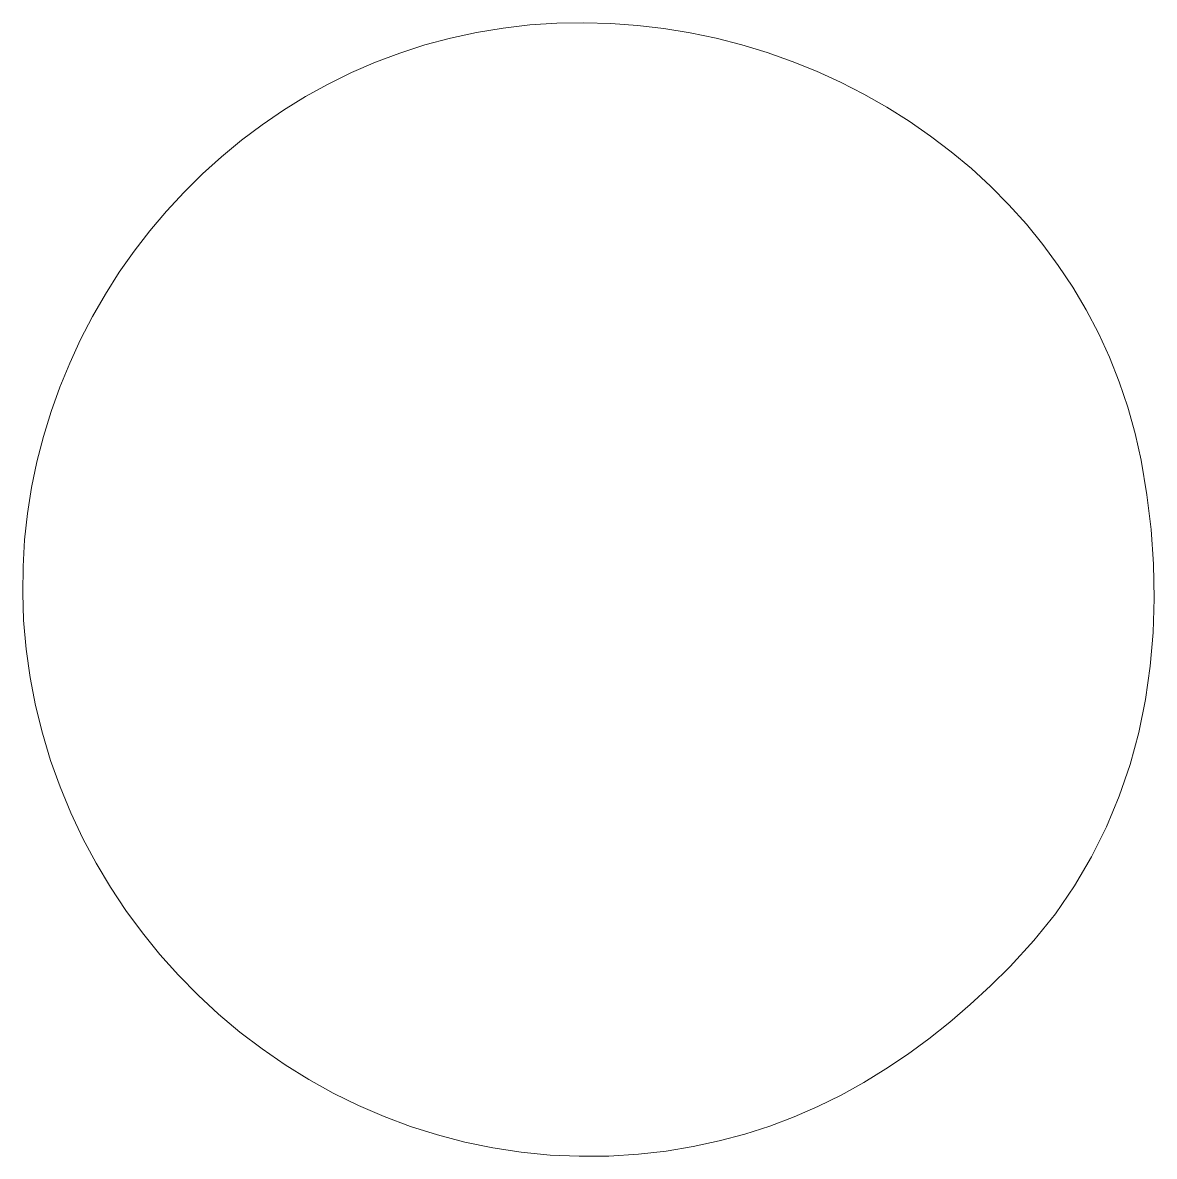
# Model space of a CAD drawing. Header units: millimetres. Extents: x 3278 to 3773, y -2377 to -1903.
# Drawn here: x 3477.49 to 3497.14, y -2029.48 to -2009.8 of the extents above; entities that cross this region are included whole.
import ezdxf

# ---------------------------------------------------------------- set-up
doc = ezdxf.new("R2010")
doc.units = ezdxf.units.MM
doc.header["$MEASUREMENT"] = 0
doc.layers.add('Layer 1', color=7, linetype='Continuous')

msp = doc.modelspace()

# ---------------------------------------------------------------- linework, layer by layer
at = {"layer": 'Layer 1', "color": 1, "lineweight": 9}
msp.add_open_spline([(3488.182, -2029.4448), (3488.182, -2029.4448), (3488.6626, -2029.3901), (3488.6626, -2029.3901), (3488.6626, -2029.3901), (3488.6626, -2029.3901), (3489.1304, -2029.3135), (3489.1304, -2029.3135), (3489.1304, -2029.3135), (3489.1304, -2029.3135), (3489.5861, -2029.2155), (3489.5861, -2029.2155), (3489.5861, -2029.2155), (3489.5861, -2029.2155), (3490.03, -2029.0965), (3490.03, -2029.0965), (3490.03, -2029.0965), (3490.03, -2029.0965), (3490.4628, -2028.9569), (3490.4628, -2028.9569), (3490.4628, -2028.9569), (3490.4628, -2028.9569), (3490.885, -2028.7972), (3490.885, -2028.7972), (3490.885, -2028.7972), (3490.885, -2028.7972), (3491.2971, -2028.6178), (3491.2971, -2028.6178), (3491.2971, -2028.6178), (3491.2971, -2028.6178), (3491.6996, -2028.419), (3491.6996, -2028.419), (3491.6996, -2028.419), (3491.6996, -2028.419), (3492.0931, -2028.2013), (3492.0931, -2028.2013), (3492.0931, -2028.2013), (3492.0931, -2028.2013), (3492.4781, -2027.9652), (3492.4781, -2027.9652), (3492.4781, -2027.9652), (3492.4781, -2027.9652), (3492.855, -2027.711), (3492.855, -2027.711), (3492.855, -2027.711), (3492.855, -2027.711), (3493.2245, -2027.4391), (3493.2245, -2027.4391), (3493.2245, -2027.4391), (3493.2245, -2027.4391), (3493.5871, -2027.1499), (3493.5871, -2027.1499), (3493.5871, -2027.1499), (3493.5871, -2027.1499), (3493.9432, -2026.844), (3493.9432, -2026.844), (3493.9432, -2026.844), (3493.9432, -2026.844), (3494.2934, -2026.5216), (3494.2934, -2026.5216), (3494.2934, -2026.5216), (3494.2934, -2026.5216), (3494.6383, -2026.1833), (3494.6383, -2026.1833), (3494.6383, -2026.1833), (3494.6383, -2026.1833), (3495.0497, -2025.7365), (3495.0497, -2025.7365), (3495.0497, -2025.7365), (3495.0497, -2025.7365), (3495.4217, -2025.2695), (3495.4217, -2025.2695), (3495.4217, -2025.2695), (3495.4217, -2025.2695), (3495.7552, -2024.7836), (3495.7552, -2024.7836), (3495.7552, -2024.7836), (3495.7552, -2024.7836), (3496.0508, -2024.2802), (3496.0508, -2024.2802), (3496.0508, -2024.2802), (3496.0508, -2024.2802), (3496.3092, -2023.7608), (3496.3092, -2023.7608), (3496.3092, -2023.7608), (3496.3092, -2023.7608), (3496.5312, -2023.2268), (3496.5312, -2023.2268), (3496.5312, -2023.2268), (3496.5312, -2023.2268), (3496.7176, -2022.6796), (3496.7176, -2022.6796), (3496.7176, -2022.6796), (3496.7176, -2022.6796), (3496.8689, -2022.1205), (3496.8689, -2022.1205), (3496.8689, -2022.1205), (3496.8689, -2022.1205), (3496.9861, -2021.5511), (3496.9861, -2021.5511), (3496.9861, -2021.5511), (3496.9861, -2021.5511), (3497.0697, -2020.9726), (3497.0697, -2020.9726), (3497.0697, -2020.9726), (3497.0697, -2020.9726), (3497.1205, -2020.3866), (3497.1205, -2020.3866), (3497.1205, -2020.3866), (3497.1205, -2020.3866), (3497.1393, -2019.7944), (3497.1393, -2019.7944), (3497.1393, -2019.7944), (3497.1393, -2019.7944), (3497.1268, -2019.1974), (3497.1268, -2019.1974), (3497.1268, -2019.1974), (3497.1268, -2019.1974), (3497.0837, -2018.597), (3497.0837, -2018.597), (3497.0837, -2018.597), (3497.0837, -2018.597), (3497.0108, -2017.9947), (3497.0108, -2017.9947), (3497.0108, -2017.9947), (3497.0108, -2017.9947), (3496.9087, -2017.3918), (3496.9087, -2017.3918), (3496.9087, -2017.3918), (3496.9087, -2017.3918), (3496.8061, -2016.9282), (3496.8061, -2016.9282), (3496.8061, -2016.9282), (3496.8061, -2016.9282), (3496.6799, -2016.4757), (3496.6799, -2016.4757), (3496.6799, -2016.4757), (3496.6799, -2016.4757), (3496.531, -2016.0344), (3496.531, -2016.0344), (3496.531, -2016.0344), (3496.531, -2016.0344), (3496.3601, -2015.605), (3496.3601, -2015.605), (3496.3601, -2015.605), (3496.3601, -2015.605), (3496.168, -2015.1877), (3496.168, -2015.1877), (3496.168, -2015.1877), (3496.168, -2015.1877), (3495.9555, -2014.7828), (3495.9555, -2014.7828), (3495.9555, -2014.7828), (3495.9555, -2014.7828), (3495.7233, -2014.3909), (3495.7233, -2014.3909), (3495.7233, -2014.3909), (3495.7233, -2014.3909), (3495.4723, -2014.0123), (3495.4723, -2014.0123), (3495.4723, -2014.0123), (3495.4723, -2014.0123), (3495.2033, -2013.6473), (3495.2033, -2013.6473), (3495.2033, -2013.6473), (3495.2033, -2013.6473), (3494.9169, -2013.2963), (3494.9169, -2013.2963), (3494.9169, -2013.2963), (3494.9169, -2013.2963), (3494.6141, -2012.9597), (3494.6141, -2012.9597), (3494.6141, -2012.9597), (3494.6141, -2012.9597), (3494.2955, -2012.6379), (3494.2955, -2012.6379), (3494.2955, -2012.6379), (3494.2955, -2012.6379), (3493.962, -2012.3313), (3493.962, -2012.3313), (3493.962, -2012.3313), (3493.962, -2012.3313), (3493.6144, -2012.0402), (3493.6144, -2012.0402), (3493.6144, -2012.0402), (3493.6144, -2012.0402), (3493.2534, -2011.7651), (3493.2534, -2011.7651), (3493.2534, -2011.7651), (3493.2534, -2011.7651), (3492.8798, -2011.5062), (3492.8798, -2011.5062), (3492.8798, -2011.5062), (3492.8798, -2011.5062), (3492.4944, -2011.264), (3492.4944, -2011.264), (3492.4944, -2011.264), (3492.4944, -2011.264), (3492.098, -2011.0389), (3492.098, -2011.0389), (3492.098, -2011.0389), (3492.098, -2011.0389), (3491.6914, -2010.8312), (3491.6914, -2010.8312), (3491.6914, -2010.8312), (3491.6914, -2010.8312), (3491.2753, -2010.6413), (3491.2753, -2010.6413), (3491.2753, -2010.6413), (3491.2753, -2010.6413), (3490.8505, -2010.4697), (3490.8505, -2010.4697), (3490.8505, -2010.4697), (3490.8505, -2010.4697), (3490.4179, -2010.3166), (3490.4179, -2010.3166), (3490.4179, -2010.3166), (3490.4179, -2010.3166), (3489.9782, -2010.1824), (3489.9782, -2010.1824), (3489.9782, -2010.1824), (3489.9782, -2010.1824), (3489.5321, -2010.0676), (3489.5321, -2010.0676), (3489.5321, -2010.0676), (3489.5321, -2010.0676), (3489.0805, -2009.9725), (3489.0805, -2009.9725), (3489.0805, -2009.9725), (3489.0805, -2009.9725), (3488.6242, -2009.8975), (3488.6242, -2009.8975), (3488.6242, -2009.8975), (3488.6242, -2009.8975), (3488.1638, -2009.8429), (3488.1638, -2009.8429), (3488.1638, -2009.8429), (3488.1638, -2009.8429), (3487.7003, -2009.8092), (3487.7003, -2009.8092), (3487.7003, -2009.8092), (3487.7003, -2009.8092), (3487.2344, -2009.7967), (3487.2344, -2009.7967), (3487.2344, -2009.7967), (3487.2344, -2009.7967), (3486.7669, -2009.8058), (3486.7669, -2009.8058), (3486.7669, -2009.8058), (3486.7669, -2009.8058), (3486.2986, -2009.837), (3486.2986, -2009.837), (3486.2986, -2009.837), (3486.2986, -2009.837), (3485.8302, -2009.8904), (3485.8302, -2009.8904), (3485.8302, -2009.8904), (3485.8302, -2009.8904), (3485.3701, -2009.9659), (3485.3701, -2009.9659), (3485.3701, -2009.9659), (3485.3701, -2009.9659), (3484.9179, -2010.0637), (3484.9179, -2010.0637), (3484.9179, -2010.0637), (3484.9179, -2010.0637), (3484.4742, -2010.1831), (3484.4742, -2010.1831), (3484.4742, -2010.1831), (3484.4742, -2010.1831), (3484.0394, -2010.3234), (3484.0394, -2010.3234), (3484.0394, -2010.3234), (3484.0394, -2010.3234), (3483.6141, -2010.484), (3483.6141, -2010.484), (3483.6141, -2010.484), (3483.6141, -2010.484), (3483.1986, -2010.6643), (3483.1986, -2010.6643), (3483.1986, -2010.6643), (3483.1986, -2010.6643), (3482.7936, -2010.8637), (3482.7936, -2010.8637), (3482.7936, -2010.8637), (3482.7936, -2010.8637), (3482.3995, -2011.0815), (3482.3995, -2011.0815), (3482.3995, -2011.0815), (3482.3995, -2011.0815), (3482.0168, -2011.3171), (3482.0168, -2011.3171), (3482.0168, -2011.3171), (3482.0168, -2011.3171), (3481.646, -2011.5698), (3481.646, -2011.5698), (3481.646, -2011.5698), (3481.646, -2011.5698), (3481.2876, -2011.839), (3481.2876, -2011.839), (3481.2876, -2011.839), (3481.2876, -2011.839), (3480.9421, -2012.124), (3480.9421, -2012.124), (3480.9421, -2012.124), (3480.9421, -2012.124), (3480.61, -2012.4243), (3480.61, -2012.4243), (3480.61, -2012.4243), (3480.61, -2012.4243), (3480.2918, -2012.7392), (3480.2918, -2012.7392), (3480.2918, -2012.7392), (3480.2918, -2012.7392), (3479.988, -2013.068), (3479.988, -2013.068), (3479.988, -2013.068), (3479.988, -2013.068), (3479.6991, -2013.4101), (3479.6991, -2013.4101), (3479.6991, -2013.4101), (3479.6991, -2013.4101), (3479.4255, -2013.7649), (3479.4255, -2013.7649), (3479.4255, -2013.7649), (3479.4255, -2013.7649), (3479.1679, -2014.1317), (3479.1679, -2014.1317), (3479.1679, -2014.1317), (3479.1679, -2014.1317), (3478.9266, -2014.5099), (3478.9266, -2014.5099), (3478.9266, -2014.5099), (3478.9266, -2014.5099), (3478.7022, -2014.8989), (3478.7022, -2014.8989), (3478.7022, -2014.8989), (3478.7022, -2014.8989), (3478.4952, -2015.2979), (3478.4952, -2015.2979), (3478.4952, -2015.2979), (3478.4952, -2015.2979), (3478.306, -2015.7065), (3478.306, -2015.7065), (3478.306, -2015.7065), (3478.306, -2015.7065), (3478.1352, -2016.1239), (3478.1352, -2016.1239), (3478.1352, -2016.1239), (3478.1352, -2016.1239), (3477.9833, -2016.5495), (3477.9833, -2016.5495), (3477.9833, -2016.5495), (3477.9833, -2016.5495), (3477.8508, -2016.9827), (3477.8508, -2016.9827), (3477.8508, -2016.9827), (3477.8508, -2016.9827), (3477.7381, -2017.4228), (3477.7381, -2017.4228), (3477.7381, -2017.4228), (3477.7381, -2017.4228), (3477.6457, -2017.8691), (3477.6457, -2017.8691), (3477.6457, -2017.8691), (3477.6457, -2017.8691), (3477.5742, -2018.3212), (3477.5742, -2018.3212), (3477.5742, -2018.3212), (3477.5742, -2018.3212), (3477.5241, -2018.7782), (3477.5241, -2018.7782), (3477.5241, -2018.7782), (3477.5241, -2018.7782), (3477.4958, -2019.2396), (3477.4958, -2019.2396), (3477.4958, -2019.2396), (3477.4958, -2019.2396), (3477.4898, -2019.7048), (3477.4898, -2019.7048), (3477.4898, -2019.7048), (3477.4898, -2019.7048), (3477.5067, -2020.1731), (3477.5067, -2020.1731), (3477.5067, -2020.1731), (3477.5067, -2020.1731), (3477.5503, -2020.6743), (3477.5503, -2020.6743), (3477.5503, -2020.6743), (3477.5503, -2020.6743), (3477.6195, -2021.169), (3477.6195, -2021.169), (3477.6195, -2021.169), (3477.6195, -2021.169), (3477.7137, -2021.6565), (3477.7137, -2021.6565), (3477.7137, -2021.6565), (3477.7137, -2021.6565), (3477.8321, -2022.1361), (3477.8321, -2022.1361), (3477.8321, -2022.1361), (3477.8321, -2022.1361), (3477.974, -2022.607), (3477.974, -2022.607), (3477.974, -2022.607), (3477.974, -2022.607), (3478.1388, -2023.0686), (3478.1388, -2023.0686), (3478.1388, -2023.0686), (3478.1388, -2023.0686), (3478.3257, -2023.5201), (3478.3257, -2023.5201), (3478.3257, -2023.5201), (3478.3257, -2023.5201), (3478.5341, -2023.9609), (3478.5341, -2023.9609), (3478.5341, -2023.9609), (3478.5341, -2023.9609), (3478.7633, -2024.3901), (3478.7633, -2024.3901), (3478.7633, -2024.3901), (3478.7633, -2024.3901), (3479.0126, -2024.8071), (3479.0126, -2024.8071), (3479.0126, -2024.8071), (3479.0126, -2024.8071), (3479.2812, -2025.2112), (3479.2812, -2025.2112), (3479.2812, -2025.2112), (3479.2812, -2025.2112), (3479.5686, -2025.6017), (3479.5686, -2025.6017), (3479.5686, -2025.6017), (3479.5686, -2025.6017), (3479.874, -2025.9778), (3479.874, -2025.9778), (3479.874, -2025.9778), (3479.874, -2025.9778), (3480.1968, -2026.3388), (3480.1968, -2026.3388), (3480.1968, -2026.3388), (3480.1968, -2026.3388), (3480.5361, -2026.6841), (3480.5361, -2026.6841), (3480.5361, -2026.6841), (3480.5361, -2026.6841), (3480.8915, -2027.0128), (3480.8915, -2027.0128), (3480.8915, -2027.0128), (3480.8915, -2027.0128), (3481.262, -2027.3243), (3481.262, -2027.3243), (3481.262, -2027.3243), (3481.262, -2027.3243), (3481.6472, -2027.6179), (3481.6472, -2027.6179), (3481.6472, -2027.6179), (3481.6472, -2027.6179), (3482.0462, -2027.8929), (3482.0462, -2027.8929), (3482.0462, -2027.8929), (3482.0462, -2027.8929), (3482.4584, -2028.1484), (3482.4584, -2028.1484), (3482.4584, -2028.1484), (3482.4584, -2028.1484), (3482.8831, -2028.3839), (3482.8831, -2028.3839), (3482.8831, -2028.3839), (3482.8831, -2028.3839), (3483.3196, -2028.5986), (3483.3196, -2028.5986), (3483.3196, -2028.5986), (3483.3196, -2028.5986), (3483.7672, -2028.7918), (3483.7672, -2028.7918), (3483.7672, -2028.7918), (3483.7672, -2028.7918), (3484.2253, -2028.9628), (3484.2253, -2028.9628), (3484.2253, -2028.9628), (3484.2253, -2028.9628), (3484.6931, -2029.1109), (3484.6931, -2029.1109), (3484.6931, -2029.1109), (3484.6931, -2029.1109), (3485.1699, -2029.2353), (3485.1699, -2029.2353), (3485.1699, -2029.2353), (3485.1699, -2029.2353), (3485.655, -2029.3353), (3485.655, -2029.3353), (3485.655, -2029.3353), (3485.655, -2029.3353), (3486.1479, -2029.4102), (3486.1479, -2029.4102), (3486.1479, -2029.4102), (3486.1479, -2029.4102), (3486.6477, -2029.4594), (3486.6477, -2029.4594), (3486.6477, -2029.4594), (3486.6477, -2029.4594), (3487.1538, -2029.482), (3487.1538, -2029.482), (3487.1538, -2029.482), (3487.1538, -2029.482), (3487.6655, -2029.4774), (3487.6655, -2029.4774), (3487.6655, -2029.4774), (3487.6655, -2029.4774), (3488.182, -2029.4448), (3488.182, -2029.4448), (3488.182, -2029.4448), (3488.182, -2029.4448), (3488.6626, -2029.3901), (3488.6626, -2029.3901), (3488.6626, -2029.3901), (3488.6626, -2029.3901), (3489.1304, -2029.3135), (3489.1304, -2029.3135), (3489.1304, -2029.3135), (3489.1304, -2029.3135), (3489.5861, -2029.2155), (3489.5861, -2029.2155), (3489.5861, -2029.2155), (3489.5861, -2029.2155), (3490.03, -2029.0965), (3490.03, -2029.0965), (3490.03, -2029.0965), (3490.03, -2029.0965), (3490.4628, -2028.9569), (3490.4628, -2028.9569), (3490.4628, -2028.9569), (3490.4628, -2028.9569), (3490.885, -2028.7972), (3490.885, -2028.7972), (3490.885, -2028.7972), (3490.885, -2028.7972), (3491.2971, -2028.6178), (3491.2971, -2028.6178), (3491.2971, -2028.6178), (3491.2971, -2028.6178), (3491.6996, -2028.419), (3491.6996, -2028.419), (3491.6996, -2028.419), (3491.6996, -2028.419), (3492.0931, -2028.2013), (3492.0931, -2028.2013), (3492.0931, -2028.2013), (3492.0931, -2028.2013), (3492.4781, -2027.9652), (3492.4781, -2027.9652), (3492.4781, -2027.9652), (3492.4781, -2027.9652), (3492.855, -2027.711), (3492.855, -2027.711), (3492.855, -2027.711), (3492.855, -2027.711), (3493.2245, -2027.4391), (3493.2245, -2027.4391), (3493.2245, -2027.4391), (3493.2245, -2027.4391), (3493.5871, -2027.1499), (3493.5871, -2027.1499), (3493.5871, -2027.1499), (3493.5871, -2027.1499), (3493.9432, -2026.844), (3493.9432, -2026.844), (3493.9432, -2026.844), (3493.9432, -2026.844), (3494.2934, -2026.5216), (3494.2934, -2026.5216), (3494.2934, -2026.5216), (3494.2934, -2026.5216), (3494.6383, -2026.1833), (3494.6383, -2026.1833), (3494.6383, -2026.1833), (3494.6383, -2026.1833), (3495.0497, -2025.7365), (3495.0497, -2025.7365), (3495.0497, -2025.7365), (3495.0497, -2025.7365), (3495.4217, -2025.2695), (3495.4217, -2025.2695), (3495.4217, -2025.2695), (3495.4217, -2025.2695), (3495.7552, -2024.7836), (3495.7552, -2024.7836), (3495.7552, -2024.7836), (3495.7552, -2024.7836), (3496.0508, -2024.2802), (3496.0508, -2024.2802), (3496.0508, -2024.2802), (3496.0508, -2024.2802), (3496.3092, -2023.7608), (3496.3092, -2023.7608), (3496.3092, -2023.7608), (3496.3092, -2023.7608), (3496.5312, -2023.2268), (3496.5312, -2023.2268), (3496.5312, -2023.2268), (3496.5312, -2023.2268), (3496.7176, -2022.6796), (3496.7176, -2022.6796), (3496.7176, -2022.6796), (3496.7176, -2022.6796), (3496.8689, -2022.1205), (3496.8689, -2022.1205), (3496.8689, -2022.1205), (3496.8689, -2022.1205), (3496.9861, -2021.5511), (3496.9861, -2021.5511), (3496.9861, -2021.5511), (3496.9861, -2021.5511), (3497.0697, -2020.9726), (3497.0697, -2020.9726), (3497.0697, -2020.9726), (3497.0697, -2020.9726), (3497.1205, -2020.3866), (3497.1205, -2020.3866), (3497.1205, -2020.3866), (3497.1205, -2020.3866), (3497.1393, -2019.7944), (3497.1393, -2019.7944), (3497.1393, -2019.7944), (3497.1393, -2019.7944), (3497.1268, -2019.1974), (3497.1268, -2019.1974), (3497.1268, -2019.1974), (3497.1268, -2019.1974), (3497.0837, -2018.597), (3497.0837, -2018.597), (3497.0837, -2018.597), (3497.0837, -2018.597), (3497.0108, -2017.9947), (3497.0108, -2017.9947), (3497.0108, -2017.9947), (3497.0108, -2017.9947), (3496.9087, -2017.3918), (3496.9087, -2017.3918), (3496.9087, -2017.3918), (3496.9087, -2017.3918), (3496.8061, -2016.9282), (3496.8061, -2016.9282), (3496.8061, -2016.9282), (3496.8061, -2016.9282), (3496.6799, -2016.4757), (3496.6799, -2016.4757), (3496.6799, -2016.4757), (3496.6799, -2016.4757), (3496.531, -2016.0344), (3496.531, -2016.0344), (3496.531, -2016.0344), (3496.531, -2016.0344), (3496.3601, -2015.605), (3496.3601, -2015.605), (3496.3601, -2015.605), (3496.3601, -2015.605), (3496.168, -2015.1877), (3496.168, -2015.1877), (3496.168, -2015.1877), (3496.168, -2015.1877), (3495.9555, -2014.7828), (3495.9555, -2014.7828), (3495.9555, -2014.7828), (3495.9555, -2014.7828), (3495.7233, -2014.3909), (3495.7233, -2014.3909), (3495.7233, -2014.3909), (3495.7233, -2014.3909), (3495.4723, -2014.0123), (3495.4723, -2014.0123), (3495.4723, -2014.0123), (3495.4723, -2014.0123), (3495.2033, -2013.6473), (3495.2033, -2013.6473), (3495.2033, -2013.6473), (3495.2033, -2013.6473), (3494.9169, -2013.2963), (3494.9169, -2013.2963), (3494.9169, -2013.2963), (3494.9169, -2013.2963), (3494.6141, -2012.9597), (3494.6141, -2012.9597), (3494.6141, -2012.9597), (3494.6141, -2012.9597), (3494.2955, -2012.6379), (3494.2955, -2012.6379), (3494.2955, -2012.6379), (3494.2955, -2012.6379), (3493.962, -2012.3313), (3493.962, -2012.3313), (3493.962, -2012.3313), (3493.962, -2012.3313), (3493.6144, -2012.0402), (3493.6144, -2012.0402), (3493.6144, -2012.0402), (3493.6144, -2012.0402), (3493.2534, -2011.7651), (3493.2534, -2011.7651), (3493.2534, -2011.7651), (3493.2534, -2011.7651), (3492.8798, -2011.5062), (3492.8798, -2011.5062), (3492.8798, -2011.5062), (3492.8798, -2011.5062), (3492.4944, -2011.264), (3492.4944, -2011.264), (3492.4944, -2011.264), (3492.4944, -2011.264), (3492.098, -2011.0389), (3492.098, -2011.0389), (3492.098, -2011.0389), (3492.098, -2011.0389), (3491.6914, -2010.8312), (3491.6914, -2010.8312), (3491.6914, -2010.8312), (3491.6914, -2010.8312), (3491.2753, -2010.6413), (3491.2753, -2010.6413), (3491.2753, -2010.6413), (3491.2753, -2010.6413), (3490.8505, -2010.4697), (3490.8505, -2010.4697), (3490.8505, -2010.4697), (3490.8505, -2010.4697), (3490.4179, -2010.3166), (3490.4179, -2010.3166), (3490.4179, -2010.3166), (3490.4179, -2010.3166), (3489.9782, -2010.1824), (3489.9782, -2010.1824), (3489.9782, -2010.1824), (3489.9782, -2010.1824), (3489.5321, -2010.0676), (3489.5321, -2010.0676), (3489.5321, -2010.0676), (3489.5321, -2010.0676), (3489.0805, -2009.9725), (3489.0805, -2009.9725), (3489.0805, -2009.9725), (3489.0805, -2009.9725), (3488.6242, -2009.8975), (3488.6242, -2009.8975), (3488.6242, -2009.8975), (3488.6242, -2009.8975), (3488.1638, -2009.8429), (3488.1638, -2009.8429), (3488.1638, -2009.8429), (3488.1638, -2009.8429), (3487.7003, -2009.8092), (3487.7003, -2009.8092), (3487.7003, -2009.8092), (3487.7003, -2009.8092), (3487.2344, -2009.7967), (3487.2344, -2009.7967), (3487.2344, -2009.7967), (3487.2344, -2009.7967), (3486.7669, -2009.8058), (3486.7669, -2009.8058), (3486.7669, -2009.8058), (3486.7669, -2009.8058), (3486.2986, -2009.837), (3486.2986, -2009.837), (3486.2986, -2009.837), (3486.2986, -2009.837), (3485.8302, -2009.8904), (3485.8302, -2009.8904), (3485.8302, -2009.8904), (3485.8302, -2009.8904), (3485.3701, -2009.9659), (3485.3701, -2009.9659), (3485.3701, -2009.9659), (3485.3701, -2009.9659), (3484.9179, -2010.0637), (3484.9179, -2010.0637), (3484.9179, -2010.0637), (3484.9179, -2010.0637), (3484.4742, -2010.1831), (3484.4742, -2010.1831), (3484.4742, -2010.1831), (3484.4742, -2010.1831), (3484.0394, -2010.3234), (3484.0394, -2010.3234), (3484.0394, -2010.3234), (3484.0394, -2010.3234), (3483.6141, -2010.484), (3483.6141, -2010.484), (3483.6141, -2010.484), (3483.6141, -2010.484), (3483.1986, -2010.6643), (3483.1986, -2010.6643), (3483.1986, -2010.6643), (3483.1986, -2010.6643), (3482.7936, -2010.8637), (3482.7936, -2010.8637), (3482.7936, -2010.8637), (3482.7936, -2010.8637), (3482.3995, -2011.0815), (3482.3995, -2011.0815), (3482.3995, -2011.0815), (3482.3995, -2011.0815), (3482.0168, -2011.3171), (3482.0168, -2011.3171), (3482.0168, -2011.3171), (3482.0168, -2011.3171), (3481.646, -2011.5698), (3481.646, -2011.5698), (3481.646, -2011.5698), (3481.646, -2011.5698), (3481.2876, -2011.839), (3481.2876, -2011.839), (3481.2876, -2011.839), (3481.2876, -2011.839), (3480.9421, -2012.124), (3480.9421, -2012.124), (3480.9421, -2012.124), (3480.9421, -2012.124), (3480.61, -2012.4243), (3480.61, -2012.4243), (3480.61, -2012.4243), (3480.61, -2012.4243), (3480.2918, -2012.7392), (3480.2918, -2012.7392), (3480.2918, -2012.7392), (3480.2918, -2012.7392), (3479.988, -2013.068), (3479.988, -2013.068), (3479.988, -2013.068), (3479.988, -2013.068), (3479.6991, -2013.4101), (3479.6991, -2013.4101), (3479.6991, -2013.4101), (3479.6991, -2013.4101), (3479.4255, -2013.7649), (3479.4255, -2013.7649), (3479.4255, -2013.7649), (3479.4255, -2013.7649), (3479.1679, -2014.1317), (3479.1679, -2014.1317), (3479.1679, -2014.1317), (3479.1679, -2014.1317), (3478.9266, -2014.5099), (3478.9266, -2014.5099), (3478.9266, -2014.5099), (3478.9266, -2014.5099), (3478.7022, -2014.8989), (3478.7022, -2014.8989), (3478.7022, -2014.8989), (3478.7022, -2014.8989), (3478.4952, -2015.2979), (3478.4952, -2015.2979), (3478.4952, -2015.2979), (3478.4952, -2015.2979), (3478.306, -2015.7065), (3478.306, -2015.7065), (3478.306, -2015.7065), (3478.306, -2015.7065), (3478.1352, -2016.1239), (3478.1352, -2016.1239), (3478.1352, -2016.1239), (3478.1352, -2016.1239), (3477.9833, -2016.5495), (3477.9833, -2016.5495), (3477.9833, -2016.5495), (3477.9833, -2016.5495), (3477.8508, -2016.9827), (3477.8508, -2016.9827), (3477.8508, -2016.9827), (3477.8508, -2016.9827), (3477.7381, -2017.4228), (3477.7381, -2017.4228), (3477.7381, -2017.4228), (3477.7381, -2017.4228), (3477.6457, -2017.8691), (3477.6457, -2017.8691), (3477.6457, -2017.8691), (3477.6457, -2017.8691), (3477.5742, -2018.3212), (3477.5742, -2018.3212), (3477.5742, -2018.3212), (3477.5742, -2018.3212), (3477.5241, -2018.7782), (3477.5241, -2018.7782), (3477.5241, -2018.7782), (3477.5241, -2018.7782), (3477.4958, -2019.2396), (3477.4958, -2019.2396), (3477.4958, -2019.2396), (3477.4958, -2019.2396), (3477.4898, -2019.7048), (3477.4898, -2019.7048), (3477.4898, -2019.7048), (3477.4898, -2019.7048), (3477.5067, -2020.1731), (3477.5067, -2020.1731), (3477.5067, -2020.1731), (3477.5067, -2020.1731), (3477.5503, -2020.6743), (3477.5503, -2020.6743), (3477.5503, -2020.6743), (3477.5503, -2020.6743), (3477.6195, -2021.169), (3477.6195, -2021.169), (3477.6195, -2021.169), (3477.6195, -2021.169), (3477.7137, -2021.6565), (3477.7137, -2021.6565), (3477.7137, -2021.6565), (3477.7137, -2021.6565), (3477.8321, -2022.1361), (3477.8321, -2022.1361), (3477.8321, -2022.1361), (3477.8321, -2022.1361), (3477.974, -2022.607), (3477.974, -2022.607), (3477.974, -2022.607), (3477.974, -2022.607), (3478.1388, -2023.0686), (3478.1388, -2023.0686), (3478.1388, -2023.0686), (3478.1388, -2023.0686), (3478.3257, -2023.5201), (3478.3257, -2023.5201), (3478.3257, -2023.5201), (3478.3257, -2023.5201), (3478.5341, -2023.9609), (3478.5341, -2023.9609), (3478.5341, -2023.9609), (3478.5341, -2023.9609), (3478.7633, -2024.3901), (3478.7633, -2024.3901), (3478.7633, -2024.3901), (3478.7633, -2024.3901), (3479.0126, -2024.8071), (3479.0126, -2024.8071), (3479.0126, -2024.8071), (3479.0126, -2024.8071), (3479.2812, -2025.2112), (3479.2812, -2025.2112), (3479.2812, -2025.2112), (3479.2812, -2025.2112), (3479.5686, -2025.6017), (3479.5686, -2025.6017), (3479.5686, -2025.6017), (3479.5686, -2025.6017), (3479.874, -2025.9778), (3479.874, -2025.9778), (3479.874, -2025.9778), (3479.874, -2025.9778), (3480.1968, -2026.3388), (3480.1968, -2026.3388), (3480.1968, -2026.3388), (3480.1968, -2026.3388), (3480.5361, -2026.6841), (3480.5361, -2026.6841), (3480.5361, -2026.6841), (3480.5361, -2026.6841), (3480.8915, -2027.0128), (3480.8915, -2027.0128), (3480.8915, -2027.0128), (3480.8915, -2027.0128), (3481.262, -2027.3243), (3481.262, -2027.3243), (3481.262, -2027.3243), (3481.262, -2027.3243), (3481.6472, -2027.6179), (3481.6472, -2027.6179), (3481.6472, -2027.6179), (3481.6472, -2027.6179), (3482.0462, -2027.8929), (3482.0462, -2027.8929), (3482.0462, -2027.8929), (3482.0462, -2027.8929), (3482.4584, -2028.1484), (3482.4584, -2028.1484), (3482.4584, -2028.1484), (3482.4584, -2028.1484), (3482.8831, -2028.3839), (3482.8831, -2028.3839), (3482.8831, -2028.3839), (3482.8831, -2028.3839), (3483.3196, -2028.5986), (3483.3196, -2028.5986), (3483.3196, -2028.5986), (3483.3196, -2028.5986), (3483.7672, -2028.7918), (3483.7672, -2028.7918), (3483.7672, -2028.7918), (3483.7672, -2028.7918), (3484.2253, -2028.9628), (3484.2253, -2028.9628), (3484.2253, -2028.9628), (3484.2253, -2028.9628), (3484.6931, -2029.1109), (3484.6931, -2029.1109), (3484.6931, -2029.1109), (3484.6931, -2029.1109), (3485.1699, -2029.2353), (3485.1699, -2029.2353), (3485.1699, -2029.2353), (3485.1699, -2029.2353), (3485.655, -2029.3353), (3485.655, -2029.3353), (3485.655, -2029.3353), (3485.655, -2029.3353), (3486.1479, -2029.4102), (3486.1479, -2029.4102), (3486.1479, -2029.4102), (3486.1479, -2029.4102), (3486.6477, -2029.4594), (3486.6477, -2029.4594), (3486.6477, -2029.4594), (3486.6477, -2029.4594), (3487.1538, -2029.482), (3487.1538, -2029.482), (3487.1538, -2029.482), (3487.1538, -2029.482), (3487.6655, -2029.4774), (3487.6655, -2029.4774), (3487.6655, -2029.4774), (3487.6655, -2029.4774), (3488.182, -2029.4448), (3488.182, -2029.4448), (3488.182, -2029.4448), (3488.182, -2029.4448), (3488.182, -2029.4448), (3488.182, -2029.4448)], degree=3, knots=[0, 0, 0, 0, 0.003876, 0.003876, 0.003876, 0.003876, 0.0077519, 0.0077519, 0.0077519, 0.0077519, 0.0116279, 0.0116279, 0.0116279, 0.0116279, 0.0155039, 0.0155039, 0.0155039, 0.0155039, 0.0193798, 0.0193798, 0.0193798, 0.0193798, 0.0232558, 0.0232558, 0.0232558, 0.0232558, 0.0271318, 0.0271318, 0.0271318, 0.0271318, 0.0310078, 0.0310078, 0.0310078, 0.0310078, 0.0348837, 0.0348837, 0.0348837, 0.0348837, 0.0387597, 0.0387597, 0.0387597, 0.0387597, 0.0426357, 0.0426357, 0.0426357, 0.0426357, 0.0465116, 0.0465116, 0.0465116, 0.0465116, 0.0503876, 0.0503876, 0.0503876, 0.0503876, 0.0542636, 0.0542636, 0.0542636, 0.0542636, 0.0581395, 0.0581395, 0.0581395, 0.0581395, 0.0620155, 0.0620155, 0.0620155, 0.0620155, 0.0658915, 0.0658915, 0.0658915, 0.0658915, 0.0697674, 0.0697674, 0.0697674, 0.0697674, 0.0736434, 0.0736434, 0.0736434, 0.0736434, 0.0775194, 0.0775194, 0.0775194, 0.0775194, 0.0813953, 0.0813953, 0.0813953, 0.0813953, 0.0852713, 0.0852713, 0.0852713, 0.0852713, 0.0891473, 0.0891473, 0.0891473, 0.0891473, 0.0930233, 0.0930233, 0.0930233, 0.0930233, 0.0968992, 0.0968992, 0.0968992, 0.0968992, 0.1007752, 0.1007752, 0.1007752, 0.1007752, 0.1046512, 0.1046512, 0.1046512, 0.1046512, 0.1085271, 0.1085271, 0.1085271, 0.1085271, 0.1124031, 0.1124031, 0.1124031, 0.1124031, 0.1162791, 0.1162791, 0.1162791, 0.1162791, 0.120155, 0.120155, 0.120155, 0.120155, 0.124031, 0.124031, 0.124031, 0.124031, 0.127907, 0.127907, 0.127907, 0.127907, 0.1317829, 0.1317829, 0.1317829, 0.1317829, 0.1356589, 0.1356589, 0.1356589, 0.1356589, 0.1395349, 0.1395349, 0.1395349, 0.1395349, 0.1434109, 0.1434109, 0.1434109, 0.1434109, 0.1472868, 0.1472868, 0.1472868, 0.1472868, 0.1511628, 0.1511628, 0.1511628, 0.1511628, 0.1550388, 0.1550388, 0.1550388, 0.1550388, 0.1589147, 0.1589147, 0.1589147, 0.1589147, 0.1627907, 0.1627907, 0.1627907, 0.1627907, 0.1666667, 0.1666667, 0.1666667, 0.1666667, 0.1705426, 0.1705426, 0.1705426, 0.1705426, 0.1744186, 0.1744186, 0.1744186, 0.1744186, 0.1782946, 0.1782946, 0.1782946, 0.1782946, 0.1821705, 0.1821705, 0.1821705, 0.1821705, 0.1860465, 0.1860465, 0.1860465, 0.1860465, 0.1899225, 0.1899225, 0.1899225, 0.1899225, 0.1937984, 0.1937984, 0.1937984, 0.1937984, 0.1976744, 0.1976744, 0.1976744, 0.1976744, 0.2015504, 0.2015504, 0.2015504, 0.2015504, 0.2054264, 0.2054264, 0.2054264, 0.2054264, 0.2093023, 0.2093023, 0.2093023, 0.2093023, 0.2131783, 0.2131783, 0.2131783, 0.2131783, 0.2170543, 0.2170543, 0.2170543, 0.2170543, 0.2209302, 0.2209302, 0.2209302, 0.2209302, 0.2248062, 0.2248062, 0.2248062, 0.2248062, 0.2286822, 0.2286822, 0.2286822, 0.2286822, 0.2325581, 0.2325581, 0.2325581, 0.2325581, 0.2364341, 0.2364341, 0.2364341, 0.2364341, 0.2403101, 0.2403101, 0.2403101, 0.2403101, 0.244186, 0.244186, 0.244186, 0.244186, 0.248062, 0.248062, 0.248062, 0.248062, 0.251938, 0.251938, 0.251938, 0.251938, 0.255814, 0.255814, 0.255814, 0.255814, 0.2596899, 0.2596899, 0.2596899, 0.2596899, 0.2635659, 0.2635659, 0.2635659, 0.2635659, 0.2674419, 0.2674419, 0.2674419, 0.2674419, 0.2713178, 0.2713178, 0.2713178, 0.2713178, 0.2751938, 0.2751938, 0.2751938, 0.2751938, 0.2790698, 0.2790698, 0.2790698, 0.2790698, 0.2829457, 0.2829457, 0.2829457, 0.2829457, 0.2868217, 0.2868217, 0.2868217, 0.2868217, 0.2906977, 0.2906977, 0.2906977, 0.2906977, 0.2945736, 0.2945736, 0.2945736, 0.2945736, 0.2984496, 0.2984496, 0.2984496, 0.2984496, 0.3023256, 0.3023256, 0.3023256, 0.3023256, 0.3062016, 0.3062016, 0.3062016, 0.3062016, 0.3100775, 0.3100775, 0.3100775, 0.3100775, 0.3139535, 0.3139535, 0.3139535, 0.3139535, 0.3178295, 0.3178295, 0.3178295, 0.3178295, 0.3217054, 0.3217054, 0.3217054, 0.3217054, 0.3255814, 0.3255814, 0.3255814, 0.3255814, 0.3294574, 0.3294574, 0.3294574, 0.3294574, 0.3333333, 0.3333333, 0.3333333, 0.3333333, 0.3372093, 0.3372093, 0.3372093, 0.3372093, 0.3410853, 0.3410853, 0.3410853, 0.3410853, 0.3449612, 0.3449612, 0.3449612, 0.3449612, 0.3488372, 0.3488372, 0.3488372, 0.3488372, 0.3527132, 0.3527132, 0.3527132, 0.3527132, 0.3565891, 0.3565891, 0.3565891, 0.3565891, 0.3604651, 0.3604651, 0.3604651, 0.3604651, 0.3643411, 0.3643411, 0.3643411, 0.3643411, 0.3682171, 0.3682171, 0.3682171, 0.3682171, 0.372093, 0.372093, 0.372093, 0.372093, 0.375969, 0.375969, 0.375969, 0.375969, 0.379845, 0.379845, 0.379845, 0.379845, 0.3837209, 0.3837209, 0.3837209, 0.3837209, 0.3875969, 0.3875969, 0.3875969, 0.3875969, 0.3914729, 0.3914729, 0.3914729, 0.3914729, 0.3953488, 0.3953488, 0.3953488, 0.3953488, 0.3992248, 0.3992248, 0.3992248, 0.3992248, 0.4031008, 0.4031008, 0.4031008, 0.4031008, 0.4069767, 0.4069767, 0.4069767, 0.4069767, 0.4108527, 0.4108527, 0.4108527, 0.4108527, 0.4147287, 0.4147287, 0.4147287, 0.4147287, 0.4186047, 0.4186047, 0.4186047, 0.4186047, 0.4224806, 0.4224806, 0.4224806, 0.4224806, 0.4263566, 0.4263566, 0.4263566, 0.4263566, 0.4302326, 0.4302326, 0.4302326, 0.4302326, 0.4341085, 0.4341085, 0.4341085, 0.4341085, 0.4379845, 0.4379845, 0.4379845, 0.4379845, 0.4418605, 0.4418605, 0.4418605, 0.4418605, 0.4457364, 0.4457364, 0.4457364, 0.4457364, 0.4496124, 0.4496124, 0.4496124, 0.4496124, 0.4534884, 0.4534884, 0.4534884, 0.4534884, 0.4573643, 0.4573643, 0.4573643, 0.4573643, 0.4612403, 0.4612403, 0.4612403, 0.4612403, 0.4651163, 0.4651163, 0.4651163, 0.4651163, 0.4689922, 0.4689922, 0.4689922, 0.4689922, 0.4728682, 0.4728682, 0.4728682, 0.4728682, 0.4767442, 0.4767442, 0.4767442, 0.4767442, 0.4806202, 0.4806202, 0.4806202, 0.4806202, 0.4844961, 0.4844961, 0.4844961, 0.4844961, 0.4883721, 0.4883721, 0.4883721, 0.4883721, 0.4922481, 0.4922481, 0.4922481, 0.4922481, 0.496124, 0.496124, 0.496124, 0.496124, 0.5, 0.5, 0.5, 0.5, 0.503876, 0.503876, 0.503876, 0.503876, 0.5077519, 0.5077519, 0.5077519, 0.5077519, 0.5116279, 0.5116279, 0.5116279, 0.5116279, 0.5155039, 0.5155039, 0.5155039, 0.5155039, 0.5193798, 0.5193798, 0.5193798, 0.5193798, 0.5232558, 0.5232558, 0.5232558, 0.5232558, 0.5271318, 0.5271318, 0.5271318, 0.5271318, 0.5310078, 0.5310078, 0.5310078, 0.5310078, 0.5348837, 0.5348837, 0.5348837, 0.5348837, 0.5387597, 0.5387597, 0.5387597, 0.5387597, 0.5426357, 0.5426357, 0.5426357, 0.5426357, 0.5465116, 0.5465116, 0.5465116, 0.5465116, 0.5503876, 0.5503876, 0.5503876, 0.5503876, 0.5542636, 0.5542636, 0.5542636, 0.5542636, 0.5581395, 0.5581395, 0.5581395, 0.5581395, 0.5620155, 0.5620155, 0.5620155, 0.5620155, 0.5658915, 0.5658915, 0.5658915, 0.5658915, 0.5697674, 0.5697674, 0.5697674, 0.5697674, 0.5736434, 0.5736434, 0.5736434, 0.5736434, 0.5775194, 0.5775194, 0.5775194, 0.5775194, 0.5813953, 0.5813953, 0.5813953, 0.5813953, 0.5852713, 0.5852713, 0.5852713, 0.5852713, 0.5891473, 0.5891473, 0.5891473, 0.5891473, 0.5930233, 0.5930233, 0.5930233, 0.5930233, 0.5968992, 0.5968992, 0.5968992, 0.5968992, 0.6007752, 0.6007752, 0.6007752, 0.6007752, 0.6046512, 0.6046512, 0.6046512, 0.6046512, 0.6085271, 0.6085271, 0.6085271, 0.6085271, 0.6124031, 0.6124031, 0.6124031, 0.6124031, 0.6162791, 0.6162791, 0.6162791, 0.6162791, 0.620155, 0.620155, 0.620155, 0.620155, 0.624031, 0.624031, 0.624031, 0.624031, 0.627907, 0.627907, 0.627907, 0.627907, 0.6317829, 0.6317829, 0.6317829, 0.6317829, 0.6356589, 0.6356589, 0.6356589, 0.6356589, 0.6395349, 0.6395349, 0.6395349, 0.6395349, 0.6434109, 0.6434109, 0.6434109, 0.6434109, 0.6472868, 0.6472868, 0.6472868, 0.6472868, 0.6511628, 0.6511628, 0.6511628, 0.6511628, 0.6550388, 0.6550388, 0.6550388, 0.6550388, 0.6589147, 0.6589147, 0.6589147, 0.6589147, 0.6627907, 0.6627907, 0.6627907, 0.6627907, 0.6666667, 0.6666667, 0.6666667, 0.6666667, 0.6705426, 0.6705426, 0.6705426, 0.6705426, 0.6744186, 0.6744186, 0.6744186, 0.6744186, 0.6782946, 0.6782946, 0.6782946, 0.6782946, 0.6821705, 0.6821705, 0.6821705, 0.6821705, 0.6860465, 0.6860465, 0.6860465, 0.6860465, 0.6899225, 0.6899225, 0.6899225, 0.6899225, 0.6937984, 0.6937984, 0.6937984, 0.6937984, 0.6976744, 0.6976744, 0.6976744, 0.6976744, 0.7015504, 0.7015504, 0.7015504, 0.7015504, 0.7054264, 0.7054264, 0.7054264, 0.7054264, 0.7093023, 0.7093023, 0.7093023, 0.7093023, 0.7131783, 0.7131783, 0.7131783, 0.7131783, 0.7170543, 0.7170543, 0.7170543, 0.7170543, 0.7209302, 0.7209302, 0.7209302, 0.7209302, 0.7248062, 0.7248062, 0.7248062, 0.7248062, 0.7286822, 0.7286822, 0.7286822, 0.7286822, 0.7325581, 0.7325581, 0.7325581, 0.7325581, 0.7364341, 0.7364341, 0.7364341, 0.7364341, 0.7403101, 0.7403101, 0.7403101, 0.7403101, 0.744186, 0.744186, 0.744186, 0.744186, 0.748062, 0.748062, 0.748062, 0.748062, 0.751938, 0.751938, 0.751938, 0.751938, 0.755814, 0.755814, 0.755814, 0.755814, 0.7596899, 0.7596899, 0.7596899, 0.7596899, 0.7635659, 0.7635659, 0.7635659, 0.7635659, 0.7674419, 0.7674419, 0.7674419, 0.7674419, 0.7713178, 0.7713178, 0.7713178, 0.7713178, 0.7751938, 0.7751938, 0.7751938, 0.7751938, 0.7790698, 0.7790698, 0.7790698, 0.7790698, 0.7829457, 0.7829457, 0.7829457, 0.7829457, 0.7868217, 0.7868217, 0.7868217, 0.7868217, 0.7906977, 0.7906977, 0.7906977, 0.7906977, 0.7945736, 0.7945736, 0.7945736, 0.7945736, 0.7984496, 0.7984496, 0.7984496, 0.7984496, 0.8023256, 0.8023256, 0.8023256, 0.8023256, 0.8062016, 0.8062016, 0.8062016, 0.8062016, 0.8100775, 0.8100775, 0.8100775, 0.8100775, 0.8139535, 0.8139535, 0.8139535, 0.8139535, 0.8178295, 0.8178295, 0.8178295, 0.8178295, 0.8217054, 0.8217054, 0.8217054, 0.8217054, 0.8255814, 0.8255814, 0.8255814, 0.8255814, 0.8294574, 0.8294574, 0.8294574, 0.8294574, 0.8333333, 0.8333333, 0.8333333, 0.8333333, 0.8372093, 0.8372093, 0.8372093, 0.8372093, 0.8410853, 0.8410853, 0.8410853, 0.8410853, 0.8449612, 0.8449612, 0.8449612, 0.8449612, 0.8488372, 0.8488372, 0.8488372, 0.8488372, 0.8527132, 0.8527132, 0.8527132, 0.8527132, 0.8565891, 0.8565891, 0.8565891, 0.8565891, 0.8604651, 0.8604651, 0.8604651, 0.8604651, 0.8643411, 0.8643411, 0.8643411, 0.8643411, 0.8682171, 0.8682171, 0.8682171, 0.8682171, 0.872093, 0.872093, 0.872093, 0.872093, 0.875969, 0.875969, 0.875969, 0.875969, 0.879845, 0.879845, 0.879845, 0.879845, 0.8837209, 0.8837209, 0.8837209, 0.8837209, 0.8875969, 0.8875969, 0.8875969, 0.8875969, 0.8914729, 0.8914729, 0.8914729, 0.8914729, 0.8953488, 0.8953488, 0.8953488, 0.8953488, 0.8992248, 0.8992248, 0.8992248, 0.8992248, 0.9031008, 0.9031008, 0.9031008, 0.9031008, 0.9069767, 0.9069767, 0.9069767, 0.9069767, 0.9108527, 0.9108527, 0.9108527, 0.9108527, 0.9147287, 0.9147287, 0.9147287, 0.9147287, 0.9186047, 0.9186047, 0.9186047, 0.9186047, 0.9224806, 0.9224806, 0.9224806, 0.9224806, 0.9263566, 0.9263566, 0.9263566, 0.9263566, 0.9302326, 0.9302326, 0.9302326, 0.9302326, 0.9341085, 0.9341085, 0.9341085, 0.9341085, 0.9379845, 0.9379845, 0.9379845, 0.9379845, 0.9418605, 0.9418605, 0.9418605, 0.9418605, 0.9457364, 0.9457364, 0.9457364, 0.9457364, 0.9496124, 0.9496124, 0.9496124, 0.9496124, 0.9534884, 0.9534884, 0.9534884, 0.9534884, 0.9573643, 0.9573643, 0.9573643, 0.9573643, 0.9612403, 0.9612403, 0.9612403, 0.9612403, 0.9651163, 0.9651163, 0.9651163, 0.9651163, 0.9689922, 0.9689922, 0.9689922, 0.9689922, 0.9728682, 0.9728682, 0.9728682, 0.9728682, 0.9767442, 0.9767442, 0.9767442, 0.9767442, 0.9806202, 0.9806202, 0.9806202, 0.9806202, 0.9844961, 0.9844961, 0.9844961, 0.9844961, 0.9883721, 0.9883721, 0.9883721, 0.9883721, 0.9922481, 0.9922481, 0.9922481, 0.9922481, 1, 1, 1, 1], dxfattribs=at)

doc.saveas('drawing.dxf')
